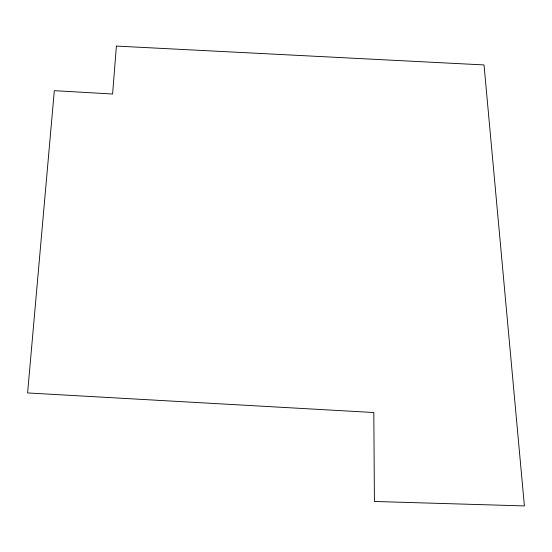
<?xml version="1.0" encoding="UTF-8"?>
<svg xmlns="http://www.w3.org/2000/svg" width="552" height="552" viewBox="0 0 552 552"><rect width="100%" height="100%" fill="white"/><g stroke="black" fill="none" stroke-linecap="round" stroke-linejoin="round"><path stroke-width="0.83" d="M116.403 46.078L112.601 94.006L54.317 90.68L27.6 392.941L373.814 412.53L374.408 501.471L524.4 505.922L484.028 64.936L116.403 46.078"/></g></svg>
